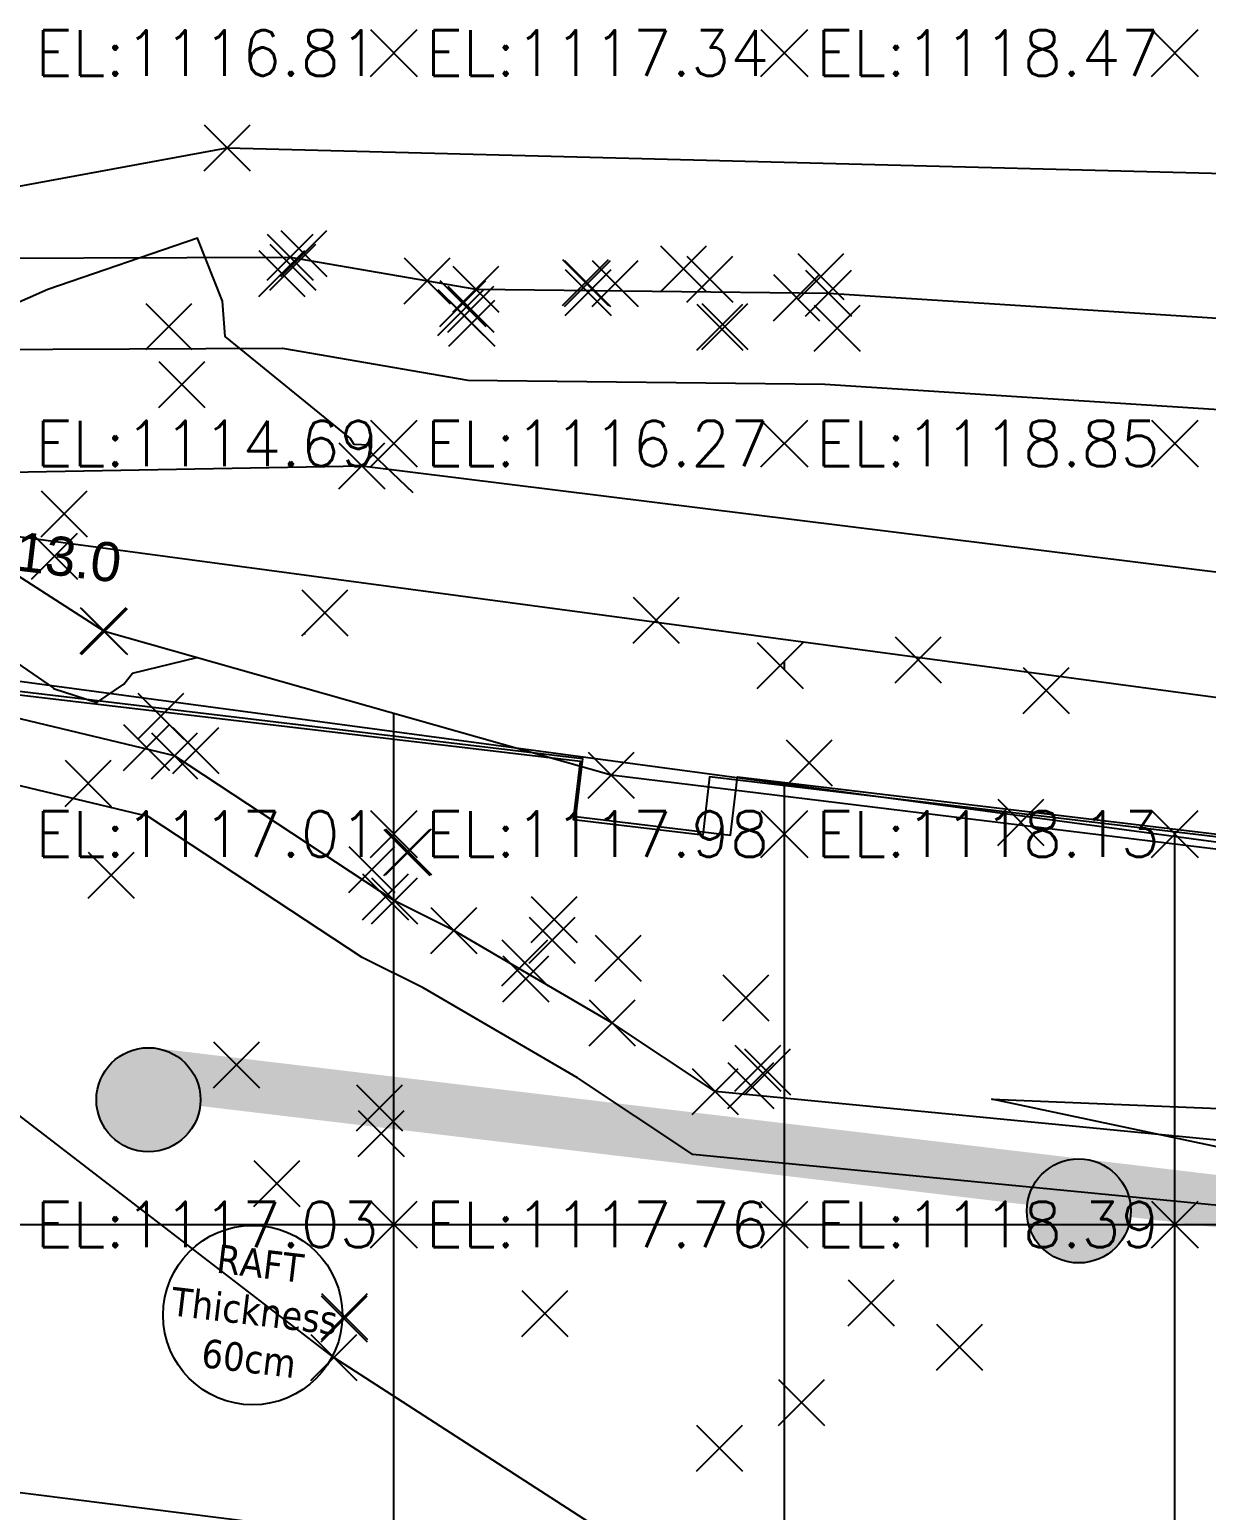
# Model space of a CAD drawing. Header units: metres. Extents: x -212 to 353974, y -37 to 356021.
# Drawn here: x 353770.37 to 353779.41, y 355976.85 to 355988.23 of the extents above; entities that cross this region are included whole.
import ezdxf
from ezdxf.enums import TextEntityAlignment as Align

# ---------------------------------------------------------------- set-up
doc = ezdxf.new("R2010")
doc.units = ezdxf.units.M
for name, color, linetype in [('C-TOPO-MAJR', 9, 'Continuous'), ('C-TOPO-MINR', 8, 'Continuous'), ('C-TOPO-TEXT', 7, 'Continuous'), ('S-S-BEARING WALL HATCH UNDER THE GROUND', 250, 'Continuous'), ('S-S-COLUMN', 60, 'Continuous'), ('S-S-COLUMN HATCH', 250, 'Continuous'), ('S-TAGS', 135, 'Continuous'), ('S-Text-Col.', 7, 'Continuous'), ('Survey.td2', 7, 'Continuous'), ('V-NODE', 1, 'Continuous')]:
    doc.layers.add(name, color=color, linetype=linetype)
doc.styles.add('ARIAL', font='arial.ttf')
doc.styles.get("Standard").update_dxf_attribs({"font": 'simplex.shx'})
doc.styles.add('Tohama', font='tahoma.ttf')
doc.dimstyles.get("Standard").update_dxf_attribs({"dimtxt": 0.18, "dimasz": 0.18, "dimexe": 0.18, "dimexo": 0.0625, "dimgap": 0.09, "dimtad": 0, "dimtih": 1, "dimtoh": 1, "dimdec": 4, "dimzin": 0, "dimdsep": 46, "dimtxsty": 'Standard', "dimcen": 0.09, "dimadec": 0, "dimazin": 0, "dimtfac": 1, "dimtdec": 4, "dimtofl": 0, "dimtmove": 0, "dimatfit": 3, "dimfxl": 1, "dimtolj": 1, "dimtzin": 0, "dimarcsym": 0})

# ---------------------------------------------------------------- blocks, each defined once
blk = doc.blocks.new('*U1')
at = {"color": 0, "linetype": 'ByBlock', "lineweight": -2, "transparency": 16777216}
for p, q in [((-0.707, -0.707), (0.707, 0.707)), ((-0.707, 0.707), (0.707, -0.707))]:
    blk.add_line(p, q, dxfattribs=at)
blk = doc.blocks.new('*U175', base_point=(353771.884, 355987.3201, 1117.0598))
at = {"layer": 'V-NODE', "lineweight": -2, "xscale": 0.25, "yscale": 0.25, "zscale": 0.25}
blk.add_blockref('*U1', (353771.884, 355987.3201, 1117.0598), dxfattribs=at)
blk = doc.blocks.new('*U407', base_point=(353776.0351, 355980.2229, 1119.8671))
at = {"layer": 'V-NODE', "lineweight": -2, "xscale": 0.25, "yscale": 0.25, "zscale": 0.25}
blk.add_blockref('*U1', (353776.0351, 355980.2229, 1119.8671), dxfattribs=at)
blk = doc.blocks.new('*U408', base_point=(353775.9625, 355980.2495, 1119.8559))
at = {"layer": 'V-NODE', "lineweight": -2, "xscale": 0.25, "yscale": 0.25, "zscale": 0.25}
blk.add_blockref('*U1', (353775.9625, 355980.2495, 1119.8559), dxfattribs=at)
blk = doc.blocks.new('*U409', base_point=(353775.8705, 355980.7901, 1119.0845))
at = {"layer": 'V-NODE', "lineweight": -2, "xscale": 0.25, "yscale": 0.25, "zscale": 0.25}
blk.add_blockref('*U1', (353775.8705, 355980.7901, 1119.0845), dxfattribs=at)
blk = doc.blocks.new('*U410', base_point=(353775.9075, 355980.1175, 1119.191))
at = {"layer": 'V-NODE', "lineweight": -2, "xscale": 0.25, "yscale": 0.25, "zscale": 0.25}
blk.add_blockref('*U1', (353775.9075, 355980.1175, 1119.191), dxfattribs=at)
blk = doc.blocks.new('*U411', base_point=(353774.8414, 355980.5993, 1119.0481))
at = {"layer": 'V-NODE', "lineweight": -2, "xscale": 0.25, "yscale": 0.25, "zscale": 0.25}
blk.add_blockref('*U1', (353774.8414, 355980.5993, 1119.0481), dxfattribs=at)
blk = doc.blocks.new('*U412', base_point=(353774.8893, 355981.0958, 1119.0347))
at = {"layer": 'V-NODE', "lineweight": -2, "xscale": 0.25, "yscale": 0.25, "zscale": 0.25}
blk.add_blockref('*U1', (353774.8893, 355981.0958, 1119.0347), dxfattribs=at)
blk = doc.blocks.new('*U413', base_point=(353774.3816, 355981.2337, 1118.6061))
at = {"layer": 'V-NODE', "lineweight": -2, "xscale": 0.25, "yscale": 0.25, "zscale": 0.25}
blk.add_blockref('*U1', (353774.3816, 355981.2337, 1118.6061), dxfattribs=at)
blk = doc.blocks.new('*U414', base_point=(353774.3966, 355981.3929, 1118.6002))
at = {"layer": 'V-NODE', "lineweight": -2, "xscale": 0.25, "yscale": 0.25, "zscale": 0.25}
blk.add_blockref('*U1', (353774.3966, 355981.3929, 1118.6002), dxfattribs=at)
blk = doc.blocks.new('*U415', base_point=(353774.1793, 355980.9361, 1118.4056))
at = {"layer": 'V-NODE', "lineweight": -2, "xscale": 0.25, "yscale": 0.25, "zscale": 0.25}
blk.add_blockref('*U1', (353774.1793, 355980.9361, 1118.4056), dxfattribs=at)
blk = doc.blocks.new('*U416', base_point=(353774.1727, 355981.0591, 1118.3007))
at = {"layer": 'V-NODE', "lineweight": -2, "xscale": 0.25, "yscale": 0.25, "zscale": 0.25}
blk.add_blockref('*U1', (353774.1727, 355981.0591, 1118.3007), dxfattribs=at)
blk = doc.blocks.new('*U417', base_point=(353773.6265, 355981.3085, 1118.344))
at = {"layer": 'V-NODE', "lineweight": -2, "xscale": 0.25, "yscale": 0.25, "zscale": 0.25}
blk.add_blockref('*U1', (353773.6265, 355981.3085, 1118.344), dxfattribs=at)
blk = doc.blocks.new('*U418', base_point=(353773.1698, 355981.535, 1118.3165))
at = {"layer": 'V-NODE', "lineweight": -2, "xscale": 0.25, "yscale": 0.25, "zscale": 0.25}
blk.add_blockref('*U1', (353773.1698, 355981.535, 1118.3165), dxfattribs=at)
blk = doc.blocks.new('*U419', base_point=(353773.2777, 355981.9123, 1118.3053))
at = {"layer": 'V-NODE', "lineweight": -2, "xscale": 0.25, "yscale": 0.25, "zscale": 0.25}
blk.add_blockref('*U1', (353773.2777, 355981.9123, 1118.3053), dxfattribs=at)
blk = doc.blocks.new('*U420', base_point=(353773.2651, 355981.906, 1118.2993))
at = {"layer": 'V-NODE', "lineweight": -2, "xscale": 0.25, "yscale": 0.25, "zscale": 0.25}
blk.add_blockref('*U1', (353773.2651, 355981.906, 1118.2993), dxfattribs=at)
blk = doc.blocks.new('*U421', base_point=(353773.1016, 355981.5656, 1118.3096))
at = {"layer": 'V-NODE', "lineweight": -2, "xscale": 0.25, "yscale": 0.25, "zscale": 0.25}
blk.add_blockref('*U1', (353773.1016, 355981.5656, 1118.3096), dxfattribs=at)
blk = doc.blocks.new('*U422', base_point=(353772.995, 355981.7756, 1117.7633))
at = {"layer": 'V-NODE', "lineweight": -2, "xscale": 0.25, "yscale": 0.25, "zscale": 0.25}
blk.add_blockref('*U1', (353772.995, 355981.7756, 1117.7633), dxfattribs=at)
blk = doc.blocks.new('*U423', base_point=(353771.6436, 355982.6899, 1117.7031))
at = {"layer": 'V-NODE', "lineweight": -2, "xscale": 0.25, "yscale": 0.25, "zscale": 0.25}
blk.add_blockref('*U1', (353771.6436, 355982.6899, 1117.7031), dxfattribs=at)
blk = doc.blocks.new('*U424', base_point=(353771.4788, 355982.6486, 1117.576))
at = {"layer": 'V-NODE', "lineweight": -2, "xscale": 0.25, "yscale": 0.25, "zscale": 0.25}
blk.add_blockref('*U1', (353771.4788, 355982.6486, 1117.576), dxfattribs=at)
blk = doc.blocks.new('*U425', base_point=(353771.2648, 355982.7142, 1117.2523))
at = {"layer": 'V-NODE', "lineweight": -2, "xscale": 0.25, "yscale": 0.25, "zscale": 0.25}
blk.add_blockref('*U1', (353771.2648, 355982.7142, 1117.2523), dxfattribs=at)
blk = doc.blocks.new('*U426', base_point=(353771.3754, 355982.955, 1117.0783))
at = {"layer": 'V-NODE', "lineweight": -2, "xscale": 0.25, "yscale": 0.25, "zscale": 0.25}
blk.add_blockref('*U1', (353771.3754, 355982.955, 1117.0783), dxfattribs=at)
blk = doc.blocks.new('*U441', base_point=(353772.3686, 355986.4817, 1117.14))
at = {"layer": 'V-NODE', "lineweight": -2, "xscale": 0.25, "yscale": 0.25, "zscale": 0.25}
blk.add_blockref('*U1', (353772.3686, 355986.4817, 1117.14), dxfattribs=at)
blk = doc.blocks.new('*U442', base_point=(353772.4737, 355986.509, 1117.1411))
at = {"layer": 'V-NODE', "lineweight": -2, "xscale": 0.25, "yscale": 0.25, "zscale": 0.25}
blk.add_blockref('*U1', (353772.4737, 355986.509, 1117.1411), dxfattribs=at)
blk = doc.blocks.new('*U443', base_point=(353772.3048, 355986.3562, 1117.1418))
at = {"layer": 'V-NODE', "lineweight": -2, "xscale": 0.25, "yscale": 0.25, "zscale": 0.25}
blk.add_blockref('*U1', (353772.3048, 355986.3562, 1117.1418), dxfattribs=at)
blk = doc.blocks.new('*U444', base_point=(353772.3888, 355986.4032, 1117.5685))
at = {"layer": 'V-NODE', "lineweight": -2, "xscale": 0.25, "yscale": 0.25, "zscale": 0.25}
blk.add_blockref('*U1', (353772.3888, 355986.4032, 1117.5685), dxfattribs=at)
blk = doc.blocks.new('*U445', base_point=(353773.422, 355986.2999, 1117.5034))
at = {"layer": 'V-NODE', "lineweight": -2, "xscale": 0.25, "yscale": 0.25, "zscale": 0.25}
blk.add_blockref('*U1', (353773.422, 355986.2999, 1117.5034), dxfattribs=at)
blk = doc.blocks.new('*U446', base_point=(353773.6943, 355986.1242, 1117.5555))
at = {"layer": 'V-NODE', "lineweight": -2, "xscale": 0.25, "yscale": 0.25, "zscale": 0.25}
blk.add_blockref('*U1', (353773.6943, 355986.1242, 1117.5555), dxfattribs=at)
blk = doc.blocks.new('*U447', base_point=(353773.6794, 355986.0558, 1117.9152))
at = {"layer": 'V-NODE', "lineweight": -2, "xscale": 0.25, "yscale": 0.25, "zscale": 0.25}
blk.add_blockref('*U1', (353773.6794, 355986.0558, 1117.9152), dxfattribs=at)
blk = doc.blocks.new('*U448', base_point=(353773.7652, 355985.9745, 1117.9622))
at = {"layer": 'V-NODE', "lineweight": -2, "xscale": 0.25, "yscale": 0.25, "zscale": 0.25}
blk.add_blockref('*U1', (353773.7652, 355985.9745, 1117.9622), dxfattribs=at)
blk = doc.blocks.new('*U449', base_point=(353773.7562, 355986.0807, 1117.9866))
at = {"layer": 'V-NODE', "lineweight": -2, "xscale": 0.25, "yscale": 0.25, "zscale": 0.25}
blk.add_blockref('*U1', (353773.7562, 355986.0807, 1117.9866), dxfattribs=at)
blk = doc.blocks.new('*U450', base_point=(353773.7962, 355986.2353, 1117.9508))
at = {"layer": 'V-NODE', "lineweight": -2, "xscale": 0.25, "yscale": 0.25, "zscale": 0.25}
blk.add_blockref('*U1', (353773.7962, 355986.2353, 1117.9508), dxfattribs=at)
blk = doc.blocks.new('*U451', base_point=(353774.6521, 355986.2779, 1118.0682))
at = {"layer": 'V-NODE', "lineweight": -2, "xscale": 0.25, "yscale": 0.25, "zscale": 0.25}
blk.add_blockref('*U1', (353774.6521, 355986.2779, 1118.0682), dxfattribs=at)
blk = doc.blocks.new('*U452', base_point=(353774.6382, 355986.2864, 1118.0651))
at = {"layer": 'V-NODE', "lineweight": -2, "xscale": 0.25, "yscale": 0.25, "zscale": 0.25}
blk.add_blockref('*U1', (353774.6382, 355986.2864, 1118.0651), dxfattribs=at)
blk = doc.blocks.new('*U453', base_point=(353774.8667, 355986.2787, 1118.5898))
at = {"layer": 'V-NODE', "lineweight": -2, "xscale": 0.25, "yscale": 0.25, "zscale": 0.25}
blk.add_blockref('*U1', (353774.8667, 355986.2787, 1118.5898), dxfattribs=at)
blk = doc.blocks.new('*U454', base_point=(353774.6573, 355986.2089, 1118.535))
at = {"layer": 'V-NODE', "lineweight": -2, "xscale": 0.25, "yscale": 0.25, "zscale": 0.25}
blk.add_blockref('*U1', (353774.6573, 355986.2089, 1118.535), dxfattribs=at)
blk = doc.blocks.new('*U455', base_point=(353775.3916, 355986.3901, 1118.6494))
at = {"layer": 'V-NODE', "lineweight": -2, "xscale": 0.25, "yscale": 0.25, "zscale": 0.25}
blk.add_blockref('*U1', (353775.3916, 355986.3901, 1118.6494), dxfattribs=at)
blk = doc.blocks.new('*U456', base_point=(353775.5943, 355986.3126, 1118.6348))
at = {"layer": 'V-NODE', "lineweight": -2, "xscale": 0.25, "yscale": 0.25, "zscale": 0.25}
blk.add_blockref('*U1', (353775.5943, 355986.3126, 1118.6348), dxfattribs=at)
blk = doc.blocks.new('*U457', base_point=(353775.669, 355985.9424, 1118.6592))
at = {"layer": 'V-NODE', "lineweight": -2, "xscale": 0.25, "yscale": 0.25, "zscale": 0.25}
blk.add_blockref('*U1', (353775.669, 355985.9424, 1118.6592), dxfattribs=at)
blk = doc.blocks.new('*U458', base_point=(353775.7096, 355985.9478, 1118.9425))
at = {"layer": 'V-NODE', "lineweight": -2, "xscale": 0.25, "yscale": 0.25, "zscale": 0.25}
blk.add_blockref('*U1', (353775.7096, 355985.9478, 1118.9425), dxfattribs=at)
blk = doc.blocks.new('*U459', base_point=(353776.26, 355986.1694, 1118.976))
at = {"layer": 'V-NODE', "lineweight": -2, "xscale": 0.25, "yscale": 0.25, "zscale": 0.25}
blk.add_blockref('*U1', (353776.26, 355986.1694, 1118.976), dxfattribs=at)
blk = doc.blocks.new('*U460', base_point=(353776.4462, 355986.3312, 1118.9262))
at = {"layer": 'V-NODE', "lineweight": -2, "xscale": 0.25, "yscale": 0.25, "zscale": 0.25}
blk.add_blockref('*U1', (353776.4462, 355986.3312, 1118.9262), dxfattribs=at)
blk = doc.blocks.new('*U461', base_point=(353776.5042, 355986.2042, 1119.8751))
at = {"layer": 'V-NODE', "lineweight": -2, "xscale": 0.25, "yscale": 0.25, "zscale": 0.25}
blk.add_blockref('*U1', (353776.5042, 355986.2042, 1119.8751), dxfattribs=at)
blk = doc.blocks.new('*U462', base_point=(353776.572, 355985.9354, 1119.8691))
at = {"layer": 'V-NODE', "lineweight": -2, "xscale": 0.25, "yscale": 0.25, "zscale": 0.25}
blk.add_blockref('*U1', (353776.572, 355985.9354, 1119.8691), dxfattribs=at)
blk = doc.blocks.new('*U517', base_point=(353776.3576, 355982.5966, 1117.7105))
at = {"layer": 'V-NODE', "lineweight": -2, "xscale": 0.25, "yscale": 0.25, "zscale": 0.25}
blk.add_blockref('*U1', (353776.3576, 355982.5966, 1117.7105), dxfattribs=at)
blk = doc.blocks.new('*U518', base_point=(353776.1341, 355983.343, 1117.7084))
at = {"layer": 'V-NODE', "lineweight": -2, "xscale": 0.25, "yscale": 0.25, "zscale": 0.25}
blk.add_blockref('*U1', (353776.1341, 355983.343, 1117.7084), dxfattribs=at)
blk = doc.blocks.new('*U519', base_point=(353774.8361, 355982.5017, 1117.092))
at = {"layer": 'V-NODE', "lineweight": -2, "xscale": 0.25, "yscale": 0.25, "zscale": 0.25}
blk.add_blockref('*U1', (353774.8361, 355982.5017, 1117.092), dxfattribs=at)
blk = doc.blocks.new('*U520', base_point=(353775.1819, 355983.6921, 1116.9074))
at = {"layer": 'V-NODE', "lineweight": -2, "xscale": 0.25, "yscale": 0.25, "zscale": 0.25}
blk.add_blockref('*U1', (353775.1819, 355983.6921, 1116.9074), dxfattribs=at)
blk = doc.blocks.new('*U521', base_point=(353772.9183, 355984.8763, 1115.8086))
at = {"layer": 'V-NODE', "lineweight": -2, "xscale": 0.25, "yscale": 0.25, "zscale": 0.25}
blk.add_blockref('*U1', (353772.9183, 355984.8763, 1115.8086), dxfattribs=at)
blk = doc.blocks.new('*U522', base_point=(353772.6343, 355983.7491, 1115.6985))
at = {"layer": 'V-NODE', "lineweight": -2, "xscale": 0.25, "yscale": 0.25, "zscale": 0.25}
blk.add_blockref('*U1', (353772.6343, 355983.7491, 1115.6985), dxfattribs=at)
blk = doc.blocks.new('*U523', base_point=(353771.5363, 355985.5024, 1115.1301))
at = {"layer": 'V-NODE', "lineweight": -2, "xscale": 0.25, "yscale": 0.25, "zscale": 0.25}
blk.add_blockref('*U1', (353771.5363, 355985.5024, 1115.1301), dxfattribs=at)
blk = doc.blocks.new('*U524', base_point=(353771.4355, 355985.9489, 1114.9641))
at = {"layer": 'V-NODE', "lineweight": -2, "xscale": 0.25, "yscale": 0.25, "zscale": 0.25}
blk.add_blockref('*U1', (353771.4355, 355985.9489, 1114.9641), dxfattribs=at)
blk = doc.blocks.new('*U525', base_point=(353770.5577, 355984.1833, 1114.919))
at = {"layer": 'V-NODE', "lineweight": -2, "xscale": 0.25, "yscale": 0.25, "zscale": 0.25}
blk.add_blockref('*U1', (353770.5577, 355984.1833, 1114.919), dxfattribs=at)
blk = doc.blocks.new('*U526', base_point=(353770.9416, 355983.605, 1114.9514))
at = {"layer": 'V-NODE', "lineweight": -2, "xscale": 0.25, "yscale": 0.25, "zscale": 0.25}
blk.add_blockref('*U1', (353770.9416, 355983.605, 1114.9514), dxfattribs=at)
blk = doc.blocks.new('*U527', base_point=(353770.93, 355983.6125, 1114.9613))
at = {"layer": 'V-NODE', "lineweight": -2, "xscale": 0.25, "yscale": 0.25, "zscale": 0.25}
blk.add_blockref('*U1', (353770.93, 355983.6125, 1114.9613), dxfattribs=at)
blk = doc.blocks.new('*U528', base_point=(353770.6313, 355984.5078, 1114.8532))
at = {"layer": 'V-NODE', "lineweight": -2, "xscale": 0.25, "yscale": 0.25, "zscale": 0.25}
blk.add_blockref('*U1', (353770.6313, 355984.5078, 1114.8532), dxfattribs=at)
blk = doc.blocks.new('*U532', base_point=(353777.1949, 355983.3872, 1117.7067))
at = {"layer": 'V-NODE', "lineweight": -2, "xscale": 0.25, "yscale": 0.25, "zscale": 0.25}
blk.add_blockref('*U1', (353777.1949, 355983.3872, 1117.7067), dxfattribs=at)
blk = doc.blocks.new('*U533', base_point=(353778.1773, 355983.1505, 1118.1012))
at = {"layer": 'V-NODE', "lineweight": -2, "xscale": 0.25, "yscale": 0.25, "zscale": 0.25}
blk.add_blockref('*U1', (353778.1773, 355983.1505, 1118.1012), dxfattribs=at)
blk = doc.blocks.new('*U534', base_point=(353777.983, 355982.1386, 1117.9744))
at = {"layer": 'V-NODE', "lineweight": -2, "xscale": 0.25, "yscale": 0.25, "zscale": 0.25}
blk.add_blockref('*U1', (353777.983, 355982.1386, 1117.9744), dxfattribs=at)
blk = doc.blocks.new('*U635', base_point=(353772.7027, 355978.0269, 1117.5753))
at = {"layer": 'V-NODE', "lineweight": -2, "xscale": 0.25, "yscale": 0.25, "zscale": 0.25}
blk.add_blockref('*U1', (353772.7027, 355978.0269, 1117.5753), dxfattribs=at)
blk = doc.blocks.new('*U636', base_point=(353772.7827, 355978.3243, 1117.7668))
at = {"layer": 'V-NODE', "lineweight": -2, "xscale": 0.25, "yscale": 0.25, "zscale": 0.25}
blk.add_blockref('*U1', (353772.7827, 355978.3243, 1117.7668), dxfattribs=at)
blk = doc.blocks.new('*U637', base_point=(353772.7847, 355978.3417, 1117.7667))
at = {"layer": 'V-NODE', "lineweight": -2, "xscale": 0.25, "yscale": 0.25, "zscale": 0.25}
blk.add_blockref('*U1', (353772.7847, 355978.3417, 1117.7667), dxfattribs=at)
blk = doc.blocks.new('*U822', base_point=(353770.816, 355982.4382, 1117.1943))
at = {"layer": 'V-NODE', "lineweight": -2, "xscale": 0.25, "yscale": 0.25, "zscale": 0.25}
blk.add_blockref('*U1', (353770.816, 355982.4382, 1117.1943), dxfattribs=at)
blk = doc.blocks.new('*U823', base_point=(353770.9931, 355981.7323, 1117.2966))
at = {"layer": 'V-NODE', "lineweight": -2, "xscale": 0.25, "yscale": 0.25, "zscale": 0.25}
blk.add_blockref('*U1', (353770.9931, 355981.7323, 1117.2966), dxfattribs=at)
blk = doc.blocks.new('*U824', base_point=(353771.9555, 355980.2761, 1117.6374))
at = {"layer": 'V-NODE', "lineweight": -2, "xscale": 0.25, "yscale": 0.25, "zscale": 0.25}
blk.add_blockref('*U1', (353771.9555, 355980.2761, 1117.6374), dxfattribs=at)
blk = doc.blocks.new('*U825', base_point=(353772.2645, 355979.3644, 1117.5252))
at = {"layer": 'V-NODE', "lineweight": -2, "xscale": 0.25, "yscale": 0.25, "zscale": 0.25}
blk.add_blockref('*U1', (353772.2645, 355979.3644, 1117.5252), dxfattribs=at)
blk = doc.blocks.new('*U826', base_point=(353773.0673, 355979.7477, 1117.6597))
at = {"layer": 'V-NODE', "lineweight": -2, "xscale": 0.25, "yscale": 0.25, "zscale": 0.25}
blk.add_blockref('*U1', (353773.0673, 355979.7477, 1117.6597), dxfattribs=at)
blk = doc.blocks.new('*U827', base_point=(353773.0559, 355979.945, 1117.7257))
at = {"layer": 'V-NODE', "lineweight": -2, "xscale": 0.25, "yscale": 0.25, "zscale": 0.25}
blk.add_blockref('*U1', (353773.0559, 355979.945, 1117.7257), dxfattribs=at)
blk = doc.blocks.new('*U828', base_point=(353775.6352, 355980.0712, 1118.3384))
at = {"layer": 'V-NODE', "lineweight": -2, "xscale": 0.25, "yscale": 0.25, "zscale": 0.25}
blk.add_blockref('*U1', (353775.6352, 355980.0712, 1118.3384), dxfattribs=at)
blk = doc.blocks.new('*U837', base_point=(353775.668, 355977.3315, 1118.4375))
at = {"layer": 'V-NODE', "lineweight": -2, "xscale": 0.25, "yscale": 0.25, "zscale": 0.25}
blk.add_blockref('*U1', (353775.668, 355977.3315, 1118.4375), dxfattribs=at)
blk = doc.blocks.new('*U838', base_point=(353776.2986, 355977.6817, 1118.6678))
at = {"layer": 'V-NODE', "lineweight": -2, "xscale": 0.25, "yscale": 0.25, "zscale": 0.25}
blk.add_blockref('*U1', (353776.2986, 355977.6817, 1118.6678), dxfattribs=at)
blk = doc.blocks.new('*U839', base_point=(353777.5105, 355978.1071, 1119.0838))
at = {"layer": 'V-NODE', "lineweight": -2, "xscale": 0.25, "yscale": 0.25, "zscale": 0.25}
blk.add_blockref('*U1', (353777.5105, 355978.1071, 1119.0838), dxfattribs=at)
blk = doc.blocks.new('*U840', base_point=(353776.8325, 355978.4477, 1118.4838))
at = {"layer": 'V-NODE', "lineweight": -2, "xscale": 0.25, "yscale": 0.25, "zscale": 0.25}
blk.add_blockref('*U1', (353776.8325, 355978.4477, 1118.4838), dxfattribs=at)
blk = doc.blocks.new('*U841', base_point=(353774.3256, 355978.364, 1118.0425))
at = {"layer": 'V-NODE', "lineweight": -2, "xscale": 0.25, "yscale": 0.25, "zscale": 0.25}
blk.add_blockref('*U1', (353774.3256, 355978.364, 1118.0425), dxfattribs=at)
blk = doc.blocks.new('*D1154')
at = {"color": 0, "lineweight": -2, "transparency": 16777216}
for p, q in [((353768.577, 355983.515), (353768.739, 355984.723)), ((353768.894, 355984.521), (353782.915, 355982.639)), ((353799.116, 355980.465), (353785.095, 355982.347)), ((353799.156, 355979.41), (353799.318, 355980.619))]:
    blk.add_line(p, q, dxfattribs=at)
at = {"color": 0, "transparency": 16777216}
for points in [[(353768.898, 355984.551), (353768.89, 355984.491), (353768.715, 355984.545)], [(353799.12, 355980.494), (353799.112, 355980.435), (353799.294, 355980.441)]]:
    blk.add_solid(points, dxfattribs=at)
at = {"color": 0, "transparency": 16777216, "insert": (353784.005, 355982.493), "char_height": 0.5, "attachment_point": 5}
blk.add_mtext('\\A1;30.85', dxfattribs=at)

msp = doc.modelspace()

# ---------------------------------------------------------------- hatches: boundary and pattern name
at = {"layer": 'S-S-BEARING WALL HATCH UNDER THE GROUND'}
h = msp.add_hatch(color=256, dxfattribs=at)
h.dxf.hatch_style = 1
h.paths.add_polyline_path([(353771.72375, 355980.35673), (353771.38934, 355980.39665), (353771.67632, 355979.95954), (353796.59951, 355976.98376), (353796.64694, 355977.38094)])
at = {"layer": 'S-S-COLUMN HATCH'}
h = msp.add_hatch(color=256, dxfattribs=at)
h.dxf.hatch_style = 1
edge = h.paths.add_edge_path()
edge.add_arc((353771.27914, 355980.00697), 0.4, -6.808782, 353.191218)
h = msp.add_hatch(color=256, dxfattribs=at)
h.dxf.hatch_style = 1
edge = h.paths.add_edge_path()
edge.add_arc((353771.27914, 355980.00697), 0.4, -6.808782, 353.191218)
h = msp.add_hatch(color=256, dxfattribs=at)
h.dxf.hatch_style = 1
edge = h.paths.add_edge_path()
edge.add_arc((353778.42842, 355979.15335), 0.4, -6.808782, 353.191218)
h = msp.add_hatch(color=256, dxfattribs=at)
h.dxf.hatch_style = 1
edge = h.paths.add_edge_path()
edge.add_arc((353778.42842, 355979.15335), 0.4, -6.808782, 353.191218)

# ---------------------------------------------------------------- linework, layer by layer
at = {"color": 7, "true_color": 0xffffff}
for p, q in [((353776.16579, 355983.31131, 1121.84861), (353776.16579, 355983.37469, 1121.85256)), ((353773.16579, 355934.02193, 1118.77477), (353773.16579, 355982.97489, 1121.82763)), ((353776.16579, 355916.04908, 1117.65392), (353776.16579, 355982.41944, 1121.79299)), ((353779.16579, 355916.04908, 1117.65392), (353779.16579, 355982.0644, 1121.77085)), ((353754.46508, 355979.04908, 1112.31784), (353814.51346, 355979.04908, 1130.32772))]:
    msp.add_line(p, q, dxfattribs=at)
at = {"color": 9, "true_color": 0xc7c8ca, "elevation": 1121.5572}
msp.add_lwpolyline([(353795.84444, 355970.11144), (353792.93814, 355972.36579), (353789.7088, 355969.25654), (353787.8199, 355967.21122), (353786.76171, 355967.0632), (353781.86679, 355970.00857), (353780.40443, 355971.09315), (353777.19864, 355973.26056), (353776.62342, 355975.49604), (353772.70268, 355978.02691), (353768.67199, 355981.12612), (353766.37168, 355982.89484), (353767.31619, 355985.56141), (353767.6776, 355986.1936), (353768.99011, 355986.78679), (353771.88404, 355987.32014), (353784.02809, 355987.0089), (353799.04164, 355985.14793)], dxfattribs=at)
at = {"color": 51, "true_color": 0xf7f281}
for points, elevation in [([(353767.63314, 355984.68185), (353767.65745, 355985.31298), (353767.96248, 355985.8181), (353769.19144, 355986.46906), (353772.36862, 355986.48166), (353773.79619, 355986.23532), (353776.50424, 355986.20421), (353780.81169, 355985.92862), (353792.67357, 355984.34389), (353800.1131, 355983.73341), (353801.80255, 355983.59477)], 1116.5819), ([(353768.33262, 355984.6549), (353768.34998, 355985.10566), (353768.46147, 355985.29027), (353769.36669, 355985.76975), (353772.31005, 355985.78142), (353773.73225, 355985.53601), (353776.47785, 355985.50447), (353780.74291, 355985.23159), (353792.59855, 355983.6477), (353800.05585, 355983.03575), (353801.7453, 355982.89712)], 1116.5819), ([(353803.33824, 355977.11208), (353797.36316, 355977.88831), (353795.01035, 355977.949), (353791.48461, 355978.13326), (353788.5699, 355978.61981), (353785.759, 355978.6409), (353783.3024, 355978.82511), (353775.46241, 355979.58564), (353774.57662, 355980.17493), (353773.38913, 355980.86815), (353772.92034, 355981.10061), (353771.27701, 355982.18278), (353769.26464, 355982.66495), (353767.12569, 355983.0825), (353767.65745, 355984.71298)], 1123.4685), ([(353803.40265, 355977.60791), (353797.40192, 355978.38748), (353795.02985, 355978.44866), (353791.539, 355978.6311), (353788.61321, 355979.1195), (353785.77959, 355979.14076), (353783.34523, 355979.3233), (353775.6352, 355980.07123), (353774.84136, 355980.59935), (353773.62651, 355981.30854), (353773.16983, 355981.535), (353771.47877, 355982.64859), (353769.37084, 355983.15366), (353768.01616, 355983.41811), (353768.28696, 355983.76908)], 1123.4685)]:
    msp.add_lwpolyline(points, dxfattribs=dict(at, elevation=elevation))
at = {"color": 3, "elevation": 1121.9243}
msp.add_lwpolyline([(353806.75853, 355980.67837), (353806.63428, 355979.02341), (353800.01805, 355980.20363), (353795.01386, 355980.31251), (353784.87576, 355981.27044), (353774.83613, 355982.5017), (353770.94165, 355983.60497), (353769.06983, 355984.80835), (353772.91826, 355984.87629), (353806.75853, 355980.67837)], dxfattribs=at)
at = {"color": 55}
msp.add_lwpolyline([(353768.56851, 355983.45266), (353799.14784, 355979.34834), (353798.34313, 355973.45211), (353767.83345, 355977.29633), (353768.56851, 355983.45266)], dxfattribs=at)
at = {"color": 2}
msp.add_lwpolyline([(353792.87108, 355980.44246), (353786.71399, 355981.17111), (353786.66111, 355980.72423), (353781.69571, 355981.31186), (353781.7486, 355981.75874), (353775.59152, 355982.4874), (353775.53863, 355982.04051), (353774.54555, 355982.15804), (353774.59844, 355982.60492), (353768.44135, 355983.33358), (353761.89702, 355981.64095), (353758.78073, 355982.00974), (353752.29235, 355977.48834), (353751.71067, 355972.57318), (353744.55146, 355970.09395), (353739.7531, 355969.1001), (353745.31184, 355942.06542), (353747.46355, 355938.04618)], dxfattribs=at)
at = {"color": 7, "true_color": 0xffffff, "flags": 128}
msp.add_lwpolyline([(353768.65595, 355983.34151), (353774.61368, 355982.63016), (353774.56033, 355982.18333), (353775.75188, 355982.04106), (353775.80523, 355982.48789), (353781.76296, 355981.77655), (353781.70961, 355981.32972), (353786.87298, 355980.71322), (353786.92633, 355981.16005), (353792.88407, 355980.44871), (353792.83072, 355980.00188), (353799.03669, 355979.2609), (353797.71438, 355968.08753), (353798.89432, 355967.94665), (353797.59627, 355957.07501), (353796.40472, 355957.21728), (353796.09282, 355954.48497), (353797.02196, 355954.37376), (353796.31065, 355948.41629), (353795.36734, 355948.52892), (353795.01167, 355945.55005), (353795.97837, 355945.43438), (353795.24364, 355939.47969)], dxfattribs=at)
at = {"layer": 'C-TOPO-MAJR', "color": 9, "linetype": 'Continuous', "lineweight": -3, "elevation": 1120, "flags": 128}
msp.add_lwpolyline([(353779.53909, 355979.63438), (353777.75916, 355980.01172), (353779.6891, 355979.9322)], dxfattribs=at)
at = {"layer": 'C-TOPO-MINR', "color": 8, "linetype": 'Continuous', "lineweight": -3, "elevation": 1116, "flags": 128}
for points in [[(353773.3126, 355984.67002), (353772.99357, 355984.9739), (353772.98745, 355984.98347), (353772.97518, 355985.03707), (353772.86071, 355985.04236), (353772.83022, 355985.08876), (353771.86862, 355985.8716), (353771.84901, 355986.14265), (353771.65719, 355986.62668), (353770.50575, 355986.23313), (353770.19417, 355986.09293)], [(353772.47368, 355983.58848), (353772.48529, 355983.58979)], [(353770.10848, 355983.47086), (353770.54596, 355983.17211), (353770.54985, 355983.16639), (353770.88288, 355983.0595), (353771.08889, 355983.19903), (353771.15547, 355983.28454), (353771.65037, 355983.4042)]]:
    msp.add_lwpolyline(points, dxfattribs=at)
at = {"layer": 'C-TOPO-TEXT', "color": 6, "linetype": 'Continuous', "lineweight": -3}
for p, q in [((353772.98618, 355987.86947, 1117.33636), (353773.34539, 355988.22868, 1117.33636)), ((353772.98618, 355988.22868, 1117.33636), (353773.34539, 355987.86947, 1117.33636)), ((353775.98618, 355987.86947, 1118.47342), (353776.34539, 355988.22868, 1118.47342)), ((353775.98618, 355988.22868, 1118.47342), (353776.34539, 355987.86947, 1118.47342)), ((353778.98618, 355987.86947, 1118.96785), (353779.34539, 355988.22868, 1118.96785)), ((353778.98618, 355988.22868, 1118.96785), (353779.34539, 355987.86947, 1118.96785)), ((353772.98618, 355984.86947, 1116.27045), (353773.34539, 355985.22868, 1116.27045)), ((353772.98618, 355985.22868, 1116.27045), (353773.34539, 355984.86947, 1116.27045)), ((353775.98618, 355984.86947, 1118.85238), (353776.34539, 355985.22868, 1118.85238)), ((353775.98618, 355985.22868, 1118.85238), (353776.34539, 355984.86947, 1118.85238)), ((353778.98618, 355984.86947, 1119.56361), (353779.34539, 355985.22868, 1119.56361)), ((353778.98618, 355985.22868, 1119.56361), (353779.34539, 355984.86947, 1119.56361)), ((353772.98618, 355981.86947, 1117.98223), (353773.34539, 355982.22868, 1117.98223)), ((353772.98618, 355982.22868, 1117.98223), (353773.34539, 355981.86947, 1117.98223)), ((353775.98618, 355981.86947, 1118.13453), (353776.34539, 355982.22868, 1118.13453)), ((353775.98618, 355982.22868, 1118.13453), (353776.34539, 355981.86947, 1118.13453)), ((353778.98618, 355981.86947, 1118.7894), (353779.34539, 355982.22868, 1118.7894)), ((353778.98618, 355982.22868, 1118.7894), (353779.34539, 355981.86947, 1118.7894)), ((353772.98618, 355978.86947, 1117.75602), (353773.34539, 355979.22868, 1117.75602)), ((353772.98618, 355979.22868, 1117.75602), (353773.34539, 355978.86947, 1117.75602)), ((353775.98618, 355978.86947, 1118.39094), (353776.34539, 355979.22868, 1118.39094)), ((353775.98618, 355979.22868, 1118.39094), (353776.34539, 355978.86947, 1118.39094)), ((353778.98618, 355978.86947, 1119.72615), (353779.34539, 355979.22868, 1119.72615)), ((353778.98618, 355979.22868, 1119.72615), (353779.34539, 355978.86947, 1119.72615))]:
    msp.add_line(p, q, dxfattribs=at)
at = {"layer": 'S-S-COLUMN'}
for centre in [(353771.27914, 355980.00697), (353771.27914, 355980.00697), (353778.42842, 355979.15335), (353778.42842, 355979.15335)]:
    msp.add_circle(centre, 0.4, dxfattribs=at)
at = {"layer": 'S-TAGS', "ltscale": 0.05}
msp.add_circle((353772.08036, 355978.35265), 0.68901, dxfattribs=at)
at = {"layer": 'Survey.td2'}
for p in [(353771.88404, 355987.32014, 1117.0598), (353772.36862, 355986.48166, 1117.14), (353772.47372, 355986.50897, 1117.1411), (353772.30477, 355986.35619, 1117.1418), (353772.38879, 355986.40318, 1117.5685), (353775.39158, 355986.3901, 1118.6494), (353775.59432, 355986.31261, 1118.6348), (353776.4462, 355986.33124, 1118.9262), (353773.42197, 355986.29986, 1117.5034), (353773.79619, 355986.23532, 1117.9508), (353774.63823, 355986.28644, 1118.0651), (353774.65207, 355986.27794, 1118.0682), (353774.65728, 355986.20891, 1118.535), (353774.86672, 355986.2787, 1118.5898), (353776.50424, 355986.20421, 1119.8751), (353773.69435, 355986.12421, 1117.5555), (353773.75619, 355986.0807, 1117.9866), (353776.25996, 355986.16944, 1118.976), (353773.67935, 355986.0558, 1117.9152), (353773.76525, 355985.97445, 1117.9622), (353771.43554, 355985.94893, 1114.9641), (353775.66896, 355985.9424, 1118.6592), (353775.70962, 355985.94779, 1118.9425), (353776.57201, 355985.93541, 1119.8691), (353771.53631, 355985.50238, 1115.1301), (353772.91826, 355984.87629, 1115.8086), (353770.6313, 355984.50778, 1114.8532), (353770.55767, 355984.18329, 1114.919), (353772.63427, 355983.74907, 1115.6985), (353775.18189, 355983.6921, 1116.9074), (353770.93003, 355983.61252, 1114.9613), (353770.94165, 355983.60497, 1114.9514), (353776.13412, 355983.34297, 1117.7084), (353777.19487, 355983.3872, 1117.7067), (353778.17725, 355983.15047, 1118.1012), (353771.37539, 355982.95501, 1117.0783), (353771.26482, 355982.71421, 1117.2523), (353771.64357, 355982.68992, 1117.7031), (353771.47877, 355982.64859, 1117.576), (353776.35761, 355982.5966, 1117.7105), (353770.81596, 355982.43818, 1117.1943), (353774.83613, 355982.5017, 1117.092), (353777.98298, 355982.13859, 1117.9744), (353773.26507, 355981.90598, 1118.2993), (353773.27767, 355981.91229, 1118.3053), (353772.99502, 355981.77558, 1117.7633), (353770.99313, 355981.73235, 1117.2966), (353773.10157, 355981.56564, 1118.3096), (353773.16983, 355981.535, 1118.3165), (353773.62651, 355981.30854, 1118.344), (353774.39662, 355981.39294, 1118.6002), (353774.38158, 355981.23374, 1118.6061), (353774.88929, 355981.09575, 1119.0347), (353774.17272, 355981.05911, 1118.3007), (353774.17932, 355980.93606, 1118.4056), (353775.87046, 355980.79007, 1119.0845), (353774.84136, 355980.59935, 1119.0481), (353771.95551, 355980.27607, 1117.6374), (353775.96249, 355980.24952, 1119.8559), (353776.03514, 355980.22289, 1119.8671), (353775.6352, 355980.07123, 1118.3384), (353775.90754, 355980.11747, 1119.191), (353773.05587, 355979.945, 1117.7257), (353773.06729, 355979.74774, 1117.6597), (353772.26446, 355979.36441, 1117.5252), (353772.78469, 355978.34167, 1117.7667), (353774.3256, 355978.36402, 1118.0425), (353776.83252, 355978.44773, 1118.4838), (353772.7827, 355978.32432, 1117.7668), (353772.70268, 355978.02691, 1117.5753), (353777.51055, 355978.10712, 1119.0838), (353776.2986, 355977.6817, 1118.6678), (353775.668, 355977.33146, 1118.4375)]:
    msp.add_point(p, dxfattribs=at)

# ---------------------------------------------------------------- block references
at = {"layer": 'V-NODE'}
for name, p in [('*U175', (353771.884, 355987.3201, 1117.0598)), ('*U441', (353772.3686, 355986.4817, 1117.14)), ('*U442', (353772.4737, 355986.509, 1117.1411)), ('*U443', (353772.3048, 355986.3562, 1117.1418)), ('*U444', (353772.3888, 355986.4032, 1117.5685)), ('*U455', (353775.3916, 355986.3901, 1118.6494)), ('*U445', (353773.422, 355986.2999, 1117.5034)), ('*U452', (353774.6382, 355986.2864, 1118.0651)), ('*U451', (353774.6521, 355986.2779, 1118.0682)), ('*U453', (353774.8667, 355986.2787, 1118.5898)), ('*U456', (353775.5943, 355986.3126, 1118.6348)), ('*U460', (353776.4462, 355986.3312, 1118.9262)), ('*U446', (353773.6943, 355986.1242, 1117.5555)), ('*U450', (353773.7962, 355986.2353, 1117.9508)), ('*U454', (353774.6573, 355986.2089, 1118.535)), ('*U459', (353776.26, 355986.1694, 1118.976)), ('*U461', (353776.5042, 355986.2042, 1119.8751)), ('*U447', (353773.6794, 355986.0558, 1117.9152)), ('*U449', (353773.7562, 355986.0807, 1117.9866)), ('*U524', (353771.4355, 355985.9489, 1114.9641)), ('*U448', (353773.7652, 355985.9745, 1117.9622)), ('*U457', (353775.669, 355985.9424, 1118.6592)), ('*U458', (353775.7096, 355985.9478, 1118.9425)), ('*U462', (353776.572, 355985.9354, 1119.8691)), ('*U523', (353771.5363, 355985.5024, 1115.1301)), ('*U521', (353772.9183, 355984.8763, 1115.8086)), ('*U528', (353770.6313, 355984.5078, 1114.8532)), ('*U525', (353770.5577, 355984.1833, 1114.919)), ('*U522', (353772.6343, 355983.7491, 1115.6985)), ('*U520', (353775.1819, 355983.6921, 1116.9074)), ('*U527', (353770.93, 355983.6125, 1114.9613)), ('*U526', (353770.9416, 355983.605, 1114.9514)), ('*U518', (353776.1341, 355983.343, 1117.7084)), ('*U532', (353777.1949, 355983.3872, 1117.7067)), ('*U533', (353778.1773, 355983.1505, 1118.1012)), ('*U426', (353771.3754, 355982.955, 1117.0783)), ('*U425', (353771.2648, 355982.7142, 1117.2523)), ('*U424', (353771.4788, 355982.6486, 1117.576)), ('*U423', (353771.6436, 355982.6899, 1117.7031)), ('*U517', (353776.3576, 355982.5966, 1117.7105)), ('*U519', (353774.8361, 355982.5017, 1117.092)), ('*U822', (353770.816, 355982.4382, 1117.1943)), ('*U534', (353777.983, 355982.1386, 1117.9744)), ('*U420', (353773.2651, 355981.906, 1118.2993)), ('*U419', (353773.2777, 355981.9123, 1118.3053)), ('*U823', (353770.9931, 355981.7323, 1117.2966)), ('*U422', (353772.995, 355981.7756, 1117.7633)), ('*U421', (353773.1016, 355981.5656, 1118.3096)), ('*U418', (353773.1698, 355981.535, 1118.3165)), ('*U414', (353774.3966, 355981.3929, 1118.6002)), ('*U417', (353773.6265, 355981.3085, 1118.344)), ('*U413', (353774.3816, 355981.2337, 1118.6061)), ('*U416', (353774.1727, 355981.0591, 1118.3007)), ('*U412', (353774.8893, 355981.0958, 1119.0347)), ('*U415', (353774.1793, 355980.9361, 1118.4056)), ('*U409', (353775.8705, 355980.7901, 1119.0845)), ('*U411', (353774.8414, 355980.5993, 1119.0481)), ('*U824', (353771.9555, 355980.2761, 1117.6374)), ('*U408', (353775.9625, 355980.2495, 1119.8559)), ('*U407', (353776.0351, 355980.2229, 1119.8671)), ('*U410', (353775.9075, 355980.1175, 1119.191)), ('*U828', (353775.6352, 355980.0712, 1118.3384)), ('*U827', (353773.0559, 355979.945, 1117.7257)), ('*U826', (353773.0673, 355979.7477, 1117.6597)), ('*U825', (353772.2645, 355979.3644, 1117.5252)), ('*U840', (353776.8325, 355978.4477, 1118.4838)), ('*U636', (353772.7827, 355978.3243, 1117.7668)), ('*U637', (353772.7847, 355978.3417, 1117.7667)), ('*U841', (353774.3256, 355978.364, 1118.0425)), ('*U839', (353777.5105, 355978.1071, 1119.0838)), ('*U635', (353772.7027, 355978.0269, 1117.5753)), ('*U838', (353776.2986, 355977.6817, 1118.6678)), ('*U837', (353775.668, 355977.3315, 1118.4375))]:
    msp.add_blockref(name, p, dxfattribs=at)

# ---------------------------------------------------------------- texts
at = {"layer": 'C-TOPO-TEXT', "color": 7, "linetype": 'Continuous', "lineweight": -3, "char_height": 0.35, "attachment_point": 4}
for s, insert in [('EL:1116.81', (353770.40889, 355988.04908, 1116.81334)), ('EL:1117.34', (353773.40889, 355988.04908, 1117.33636)), ('EL:1118.47', (353776.40889, 355988.04908, 1118.47342)), ('EL:1114.69', (353770.40889, 355985.04908, 1114.69425)), ('EL:1116.27', (353773.40889, 355985.04908, 1116.27045)), ('EL:1118.85', (353776.40889, 355985.04908, 1118.85238)), ('EL:1117.01', (353770.40889, 355982.04908, 1117.0105)), ('EL:1117.98', (353773.40889, 355982.04908, 1117.98223)), ('EL:1118.13', (353776.40889, 355982.04908, 1118.13453)), ('EL:1117.03', (353770.40889, 355979.04908, 1117.02684)), ('EL:1117.76', (353773.40889, 355979.04908, 1117.75602)), ('EL:1118.39', (353776.40889, 355979.04908, 1118.39094))]:
    msp.add_mtext(s, dxfattribs=dict(at, insert=insert))
at = {"layer": 'S-TAGS', "ltscale": 0.05, "insert": (353772.97362, 355978.76043), "char_height": 0.2200019, "width": 1.6573346, "attachment_point": 3, "rotation": 353.191218, "style": 'Tohama'}
msp.add_mtext('\\pxqc;RAFT Thickness^J60cm', dxfattribs=at)
at = {"layer": 'S-Text-Col.', "ltscale": 0.05, "style": 'ARIAL'}
msp.add_text('F.B.L=1113.0', height=0.3000025, rotation=353.191218, dxfattribs=at).set_placement((353768.55829, 355984.42776), align=Align.MIDDLE_LEFT)

# ---------------------------------------------------------------- dimensions: what is measured, and where the dimension line sits
at = {"color": 7}
dim = msp.add_aligned_dim(p1=(353768.56851, 355983.45266), p2=(353799.14784, 355979.34834), distance=1.1022, dimstyle='Standard', override={"dimtxt": 0.5, "dimdec": 2}, dxfattribs=at)
dim.commit()
dim.dimension.update_dxf_attribs({"geometry": '*D1154', "text_midpoint": (353784.00479, 355982.4929, 0.33976)})

doc.saveas('drawing.dxf')
